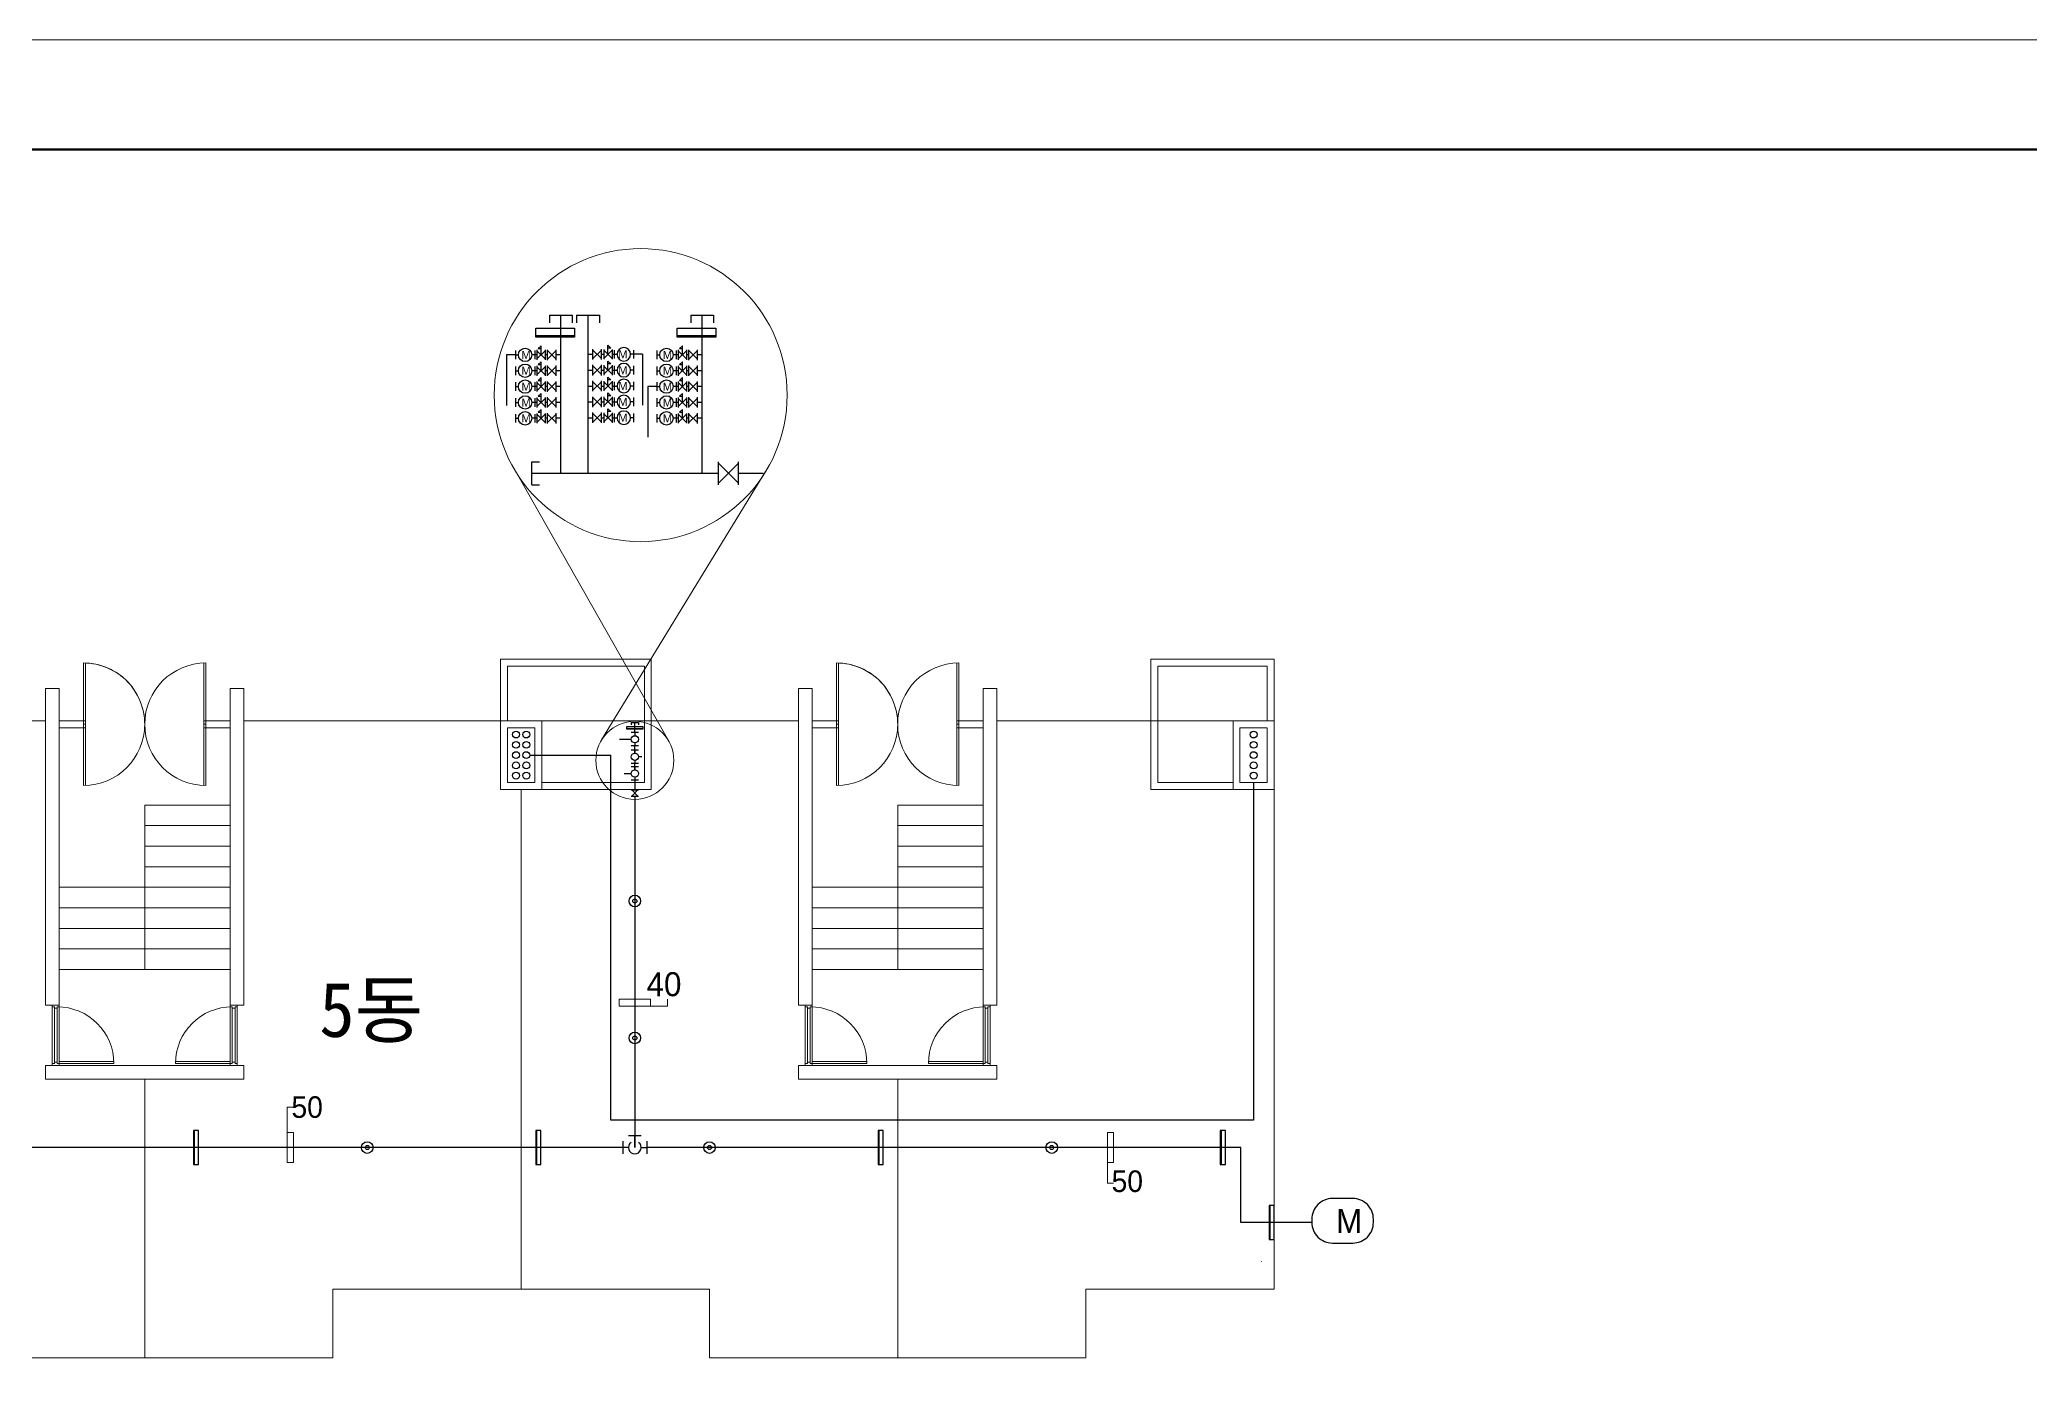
# Model space of a CAD drawing. Header units: millimetres. Extents: x 77978 to 1977917, y -128530 to 383426.
# Drawn here: x 903963 to 933025, y 109642 to 129213 of the extents above; entities that cross this region are included whole.
import ezdxf

# ---------------------------------------------------------------- set-up
doc = ezdxf.new("R2010")
doc.units = ezdxf.units.MM
doc.header["$LTSCALE"] = 20
doc.layers.get('0').update_dxf_attribs({"lineweight": 0})
for name, color, linetype, lineweight in [('PIPE(급수)', 3, 'Continuous', 30), ('WID', 6, 'Continuous', 0), ('건축선', 7, 'Continuous', 0), ('급수', 3, 'Continuous', 30), ('치수선', 1, 'Continuous', 0), ('해칭선', 5, 'Continuous', 0)]:
    doc.layers.add(name, color=color, linetype=linetype, lineweight=lineweight)
for name, color, linetype in [('TEXT', 2, 'Continuous'), ('가데', 2, 'Continuous'), ('급수부품', 2, 'Continuous')]:
    doc.layers.add(name, color=color, linetype=linetype)
doc.styles.add('굴림700', font='gulim.ttc', dxfattribs={"height": 700})
doc.styles.add('굴림800', font='', dxfattribs={"height": 800})
doc.styles.add('수도공사', font='malgun.ttf', dxfattribs={"height": 300})
doc.styles.get('굴림800').set_extended_font_data('GulimChe')

# ---------------------------------------------------------------- blocks, each defined once
blk = doc.blocks.new('A$C0af038e2')
at = {"layer": '급수부품', "color": 2}
for p, q in [((-140, -75), (-140, 75)), ((140, -75), (140, 75)), ((75, -140), (-75, -140))]:
    blk.add_line(p, q, dxfattribs=at)
at = {"layer": '급수부품'}
for p, q in [((-75, 0), (-140, 0)), ((75, 0), (140, 0)), ((0, 0), (0, -140))]:
    blk.add_line(p, q, dxfattribs=at)
blk.add_arc((0, 0), 75, 306.0342, 233.9661, dxfattribs=at)
blk = doc.blocks.new('A$Cf2ca77ac')
at = {"layer": '가데', "color": 1}
blk.add_line((-15, 250), (-15, -250), dxfattribs=at)
at = {"layer": '가데'}
blk.add_lwpolyline([(-75, -250), (0, -250), (0, 250), (-75, 250)], close=True, dxfattribs=at)
blk = doc.blocks.new('A$C79955f8c')
at = {"layer": '가데'}
for radius in [85, 30]:
    blk.add_circle((0, 0), radius, dxfattribs=at)
blk = doc.blocks.new('A$Ce61dc017')
at = {"layer": '급수부품'}
for p, q in [((-75, 65), (75, 65)), ((-75, -65), (75, -65))]:
    blk.add_line(p, q, dxfattribs=at)
at = {"layer": '급수부품', "color": 2}
for p, q in [((-65, -65), (65, 65)), ((-65, 65), (65, -65))]:
    blk.add_line(p, q, dxfattribs=at)
blk = doc.blocks.new('A$Cb09a5c7e')
at = {"layer": '급수부품', "color": 2}
for p, q in [((75, 0), (-75, 0)), ((-75, 0), (-75, -50)), ((75, 0), (75, -50))]:
    blk.add_line(p, q, dxfattribs=at)
blk = doc.blocks.new('G$C777399D7')
at = {"layer": '급수부품'}
for p, q in [((-100, 165), (100, 165)), ((-100, 0), (100, 0)), ((-82.5, 165), (82.5, 165)), ((-82.5, 165), (82.5, 0)), ((82.5, 165), (-82.5, 0)), ((-82.5, 0), (82.5, 0))]:
    blk.add_line(p, q, dxfattribs=at)
blk = doc.blocks.new('G$CA49DD9BD')
at = {"layer": '급수부품'}
for p, q in [((-160, 35), (-160, -35)), ((-160, 0), (-135, 0)), ((0, 0), (-25, 0)), ((0, 35), (0, -35))]:
    blk.add_line(p, q, dxfattribs=at)
blk.add_circle((-80, 0), 55, dxfattribs=at)
blk = doc.blocks.new('A$Cee755bb0')
at = {"layer": '급수부품'}
for p, q in [((0, 319), (0, -319)), ((524, -262), (0, 262)), ((0, -262), (524, 262)), ((524, 319), (524, -319))]:
    blk.add_line(p, q, dxfattribs=at)
at = {"layer": '급수부품', "linetype": 'Continuous'}
for p, q in [((262, 579), (441, 400)), ((262, 0), (262, 579)), ((441, 400), (262, 400))]:
    blk.add_line(p, q, dxfattribs=at)
blk = doc.blocks.new('상수도 도각-다중')
at = {"lineweight": 100}
blk.add_line((123000, 86100), (3000, 86100), dxfattribs=at)
blk.add_lwpolyline([(0, 0), (126000, 0), (126000, 89100), (0, 89100)], close=True)

msp = doc.modelspace()

# ---------------------------------------------------------------- linework, layer by layer
for p, q in [((913150.5, 118974.1), (910880.5, 122967.4)), ((914566, 122908.4), (912169.1, 118989.8)), ((912795.1, 119269.1), (912795.1, 120069.1)), ((920295.1, 119269.1), (920295.1, 120069.1)), ((904045.1, 119739.1), (904245.1, 119739.1)), ((906745.1, 119739.1), (906945.1, 119739.1)), ((915045.1, 119739.1), (915245.1, 119739.1)), ((917745.1, 119739.1), (917945.1, 119739.1)), ((895745.1, 119269.1), (904045.1, 119269.1)), ((906945.1, 119269.1), (915045.1, 119269.1)), ((912795.1, 119269.1), (912795.1, 118369.1)), ((912895.1, 119269.1), (912895.1, 118269.1)), ((917945.1, 119269.1), (921995.1, 119269.1)), ((920195.1, 119269.1), (920195.1, 118269.1)), ((920295.1, 119269.1), (920295.1, 118369.1)), ((921995.1, 119269.1), (921995.1, 110969.1)), ((911295.1, 118369.1), (912795.1, 118369.1)), ((921395.1, 118369.1), (920295.1, 118369.1)), ((905495.1, 115639.1), (905495.1, 118039.1)), ((905495.1, 115639.1), (905495.1, 118039.1)), ((910995.1, 110969.1), (910995.1, 118269.1)), ((911295.1, 118269.1), (912895.1, 118269.1)), ((916495.1, 115639.1), (916495.1, 118039.1)), ((916495.1, 115639.1), (916495.1, 118039.1)), ((921395.1, 118269.1), (920195.1, 118269.1)), ((905495.1, 109969.1), (905495.1, 114039.1)), ((916495.1, 109969.1), (916495.1, 114039.1)), ((913745.1, 110969.1), (908245.1, 110969.1)), ((908245.1, 110969.1), (908245.1, 109969.1)), ((913745.1, 109969.1), (913745.1, 110969.1)), ((921995.1, 110969.1), (919245.1, 110969.1)), ((919245.1, 110969.1), (919245.1, 109969.1)), ((908245.1, 109969.1), (902745.1, 109969.1)), ((919245.1, 109969.1), (913745.1, 109969.1))]:
    msp.add_line(p, q)
at = {"color": 5}
msp.add_line((910795.1, 119269.1), (912795.1, 119269.1), dxfattribs=at)
for points in [[(912895.1, 120169.1), (910695.1, 120169.1), (910695.1, 119269.1), (912895.1, 119269.1)], [(912795.1, 120069.1), (910795.1, 120069.1), (910795.1, 119269.1), (912795.1, 119269.1)], [(920195.1, 120169.1), (921995.1, 120169.1), (921995.1, 119269.1), (920195.1, 119269.1)], [(920295.1, 120069.1), (921895.1, 120069.1), (921895.1, 119269.1), (920295.1, 119269.1)], [(910695.1, 118269.1), (911295.1, 118269.1), (911295.1, 119269.1), (910695.1, 119269.1)], [(910795.1, 118369.1), (911195.1, 118369.1), (911195.1, 119169.1), (910795.1, 119169.1)], [(921995.1, 118269.1), (921395.1, 118269.1), (921395.1, 119269.1), (921995.1, 119269.1)], [(921895.1, 118369.1), (921495.1, 118369.1), (921495.1, 119169.1), (921895.1, 119169.1)]]:
    msp.add_lwpolyline(points, close=True)
msp.add_circle((912740.7, 124024.9), 2139.7)
at = {"layer": 'PIPE(급수)'}
for p, q in [((911574.9, 122884.5), (911574.9, 125190.9)), ((911972.7, 122884.5), (911972.7, 125190.5)), ((913639.7, 122884.5), (913639.7, 125190.9)), ((910910.4, 124612.8), (910779.1, 124612.8)), ((910779.1, 124612.8), (910779.1, 123872.4)), ((912768.5, 124621.4), (912637.2, 124621.4)), ((912768.5, 124621.4), (912768.5, 123880.9)), ((912975.2, 124149.6), (912843.9, 124149.6)), ((912843.9, 124149.6), (912843.9, 123409.1))]:
    msp.add_line(p, q, dxfattribs=at)
at = {"layer": 'WID'}
for p, q in [((904600.1, 119219.1), (904600.1, 120114.1)), ((904630.1, 119219.1), (904630.1, 120113.6)), ((906360.1, 119219.1), (906360.1, 120113.6)), ((906360.1, 119269.1), (906360.1, 120109.7)), ((906390.1, 119219.1), (906390.1, 120114.1)), ((906390.1, 119219.1), (906390.1, 120110.3)), ((915600.1, 119219.1), (915600.1, 120114.1)), ((915630.1, 119219.1), (915630.1, 120113.6)), ((917360.1, 119219.1), (917360.1, 120113.6)), ((917360.1, 119269.1), (917360.1, 120109.7)), ((917390.1, 119219.1), (917390.1, 120114.1)), ((917390.1, 119219.1), (917390.1, 120110.3)), ((904245.1, 119269.1), (904630.1, 119269.1)), ((904245.1, 119169.1), (904630.1, 119169.1)), ((904575.1, 119269.1), (904600.1, 119269.1)), ((904600.1, 119169.1), (904575.1, 119169.1)), ((904575.1, 119169.1), (904600.1, 119169.1)), ((904600.1, 119269.1), (904600.1, 119169.1)), ((904630.1, 119269.1), (904600.1, 119269.1)), ((904630.1, 119219.1), (904600.1, 119219.1)), ((904600.1, 119219.1), (904600.1, 118324.1)), ((904630.1, 119169.1), (904600.1, 119169.1)), ((904630.1, 119219.1), (904630.1, 118324.6)), ((906360.1, 119269.1), (906745.1, 119269.1)), ((906390.1, 119269.1), (906360.1, 119269.1)), ((906360.1, 119219.1), (906390.1, 119219.1)), ((906360.1, 119219.1), (906360.1, 118324.6)), ((906360.1, 119219.1), (906390.1, 119219.1)), ((906360.1, 119169.1), (906745.1, 119169.1)), ((906360.1, 119169.1), (906390.1, 119169.1)), ((906390.1, 119269.1), (906390.1, 119169.1)), ((906415.1, 119269.1), (906390.1, 119269.1)), ((906390.1, 119269.1), (906390.1, 119169.1)), ((906390.1, 119219.1), (906390.1, 118324.1)), ((906390.1, 119169.1), (906415.1, 119169.1)), ((915245.1, 119269.1), (915630.1, 119269.1)), ((915245.1, 119169.1), (915630.1, 119169.1)), ((915575.1, 119269.1), (915600.1, 119269.1)), ((915600.1, 119169.1), (915575.1, 119169.1)), ((915575.1, 119169.1), (915600.1, 119169.1)), ((915600.1, 119269.1), (915600.1, 119169.1)), ((915630.1, 119269.1), (915600.1, 119269.1)), ((915630.1, 119219.1), (915600.1, 119219.1)), ((915600.1, 119219.1), (915600.1, 118324.1)), ((915630.1, 119169.1), (915600.1, 119169.1)), ((915630.1, 119219.1), (915630.1, 118324.6)), ((917360.1, 119269.1), (917745.1, 119269.1)), ((917390.1, 119269.1), (917360.1, 119269.1)), ((917360.1, 119219.1), (917390.1, 119219.1)), ((917360.1, 119219.1), (917360.1, 118324.6)), ((917360.1, 119219.1), (917390.1, 119219.1)), ((917360.1, 119169.1), (917745.1, 119169.1)), ((917360.1, 119169.1), (917390.1, 119169.1)), ((917390.1, 119269.1), (917390.1, 119169.1)), ((917415.1, 119269.1), (917390.1, 119269.1)), ((917390.1, 119269.1), (917390.1, 119169.1)), ((917390.1, 119219.1), (917390.1, 118324.1)), ((917390.1, 119169.1), (917415.1, 119169.1)), ((904245.1, 115119.1), (904145.1, 115119.1)), ((904145.1, 115119.1), (904145.1, 115094.1)), ((904245.1, 115119.1), (904145.1, 115119.1)), ((904145.1, 115094.1), (904145.1, 114294.1)), ((904145.1, 115094.1), (904175.6, 115094.1)), ((904175.6, 115094.1), (904175.6, 114284.1)), ((904175.6, 115094.1), (904175.6, 115074.1)), ((904215.6, 115094.1), (904245.1, 115094.1)), ((904215.6, 115094.1), (904215.6, 114264.1)), ((904245.1, 115094.1), (904245.1, 115119.1)), ((904245.1, 114264.1), (904245.1, 115094.1)), ((906745.1, 115119.1), (906845.1, 115119.1)), ((906745.1, 115119.1), (906845.1, 115119.1)), ((906745.1, 115119.1), (906845.1, 115119.1)), ((906745.1, 115094.1), (906745.1, 115119.1)), ((906745.1, 115119.1), (906845.1, 115119.1)), ((906774.5, 115094.1), (906745.1, 115094.1)), ((906745.1, 114264.1), (906745.1, 115094.1)), ((906774.5, 115094.1), (906774.5, 114264.1)), ((906814.5, 115094.1), (906814.5, 114284.1)), ((906845.1, 115094.1), (906814.5, 115094.1)), ((906814.5, 115094.1), (906814.5, 115074.1)), ((906845.1, 115119.1), (906845.1, 115094.1)), ((906845.1, 115094.1), (906845.1, 114294.1)), ((915245.1, 115119.1), (915145.1, 115119.1)), ((915145.1, 115119.1), (915145.1, 115094.1)), ((915245.1, 115119.1), (915145.1, 115119.1)), ((915145.1, 115094.1), (915145.1, 114294.1)), ((915145.1, 115094.1), (915175.6, 115094.1)), ((915175.6, 115094.1), (915175.6, 114284.1)), ((915175.6, 115094.1), (915175.6, 115074.1)), ((915215.6, 115094.1), (915245.1, 115094.1)), ((915215.6, 115094.1), (915215.6, 114264.1)), ((915245.1, 115094.1), (915245.1, 115119.1)), ((915245.1, 114264.1), (915245.1, 115094.1)), ((917745.1, 115119.1), (917845.1, 115119.1)), ((917745.1, 115119.1), (917845.1, 115119.1)), ((917745.1, 115119.1), (917845.1, 115119.1)), ((917745.1, 115094.1), (917745.1, 115119.1)), ((917745.1, 115119.1), (917845.1, 115119.1)), ((917774.5, 115094.1), (917745.1, 115094.1)), ((917745.1, 114264.1), (917745.1, 115094.1)), ((917774.5, 115094.1), (917774.5, 114264.1)), ((917814.5, 115094.1), (917814.5, 114284.1)), ((917845.1, 115094.1), (917814.5, 115094.1)), ((917814.5, 115094.1), (917814.5, 115074.1)), ((917845.1, 115119.1), (917845.1, 115094.1)), ((917845.1, 115094.1), (917845.1, 114294.1)), ((904175.6, 115074.1), (904215.6, 115074.1)), ((906814.5, 115074.1), (906774.5, 115074.1)), ((915175.6, 115074.1), (915215.6, 115074.1)), ((917814.5, 115074.1), (917774.5, 115074.1)), ((904145.1, 114294.1), (904145.1, 114264.1)), ((904145.1, 114264.1), (904145.1, 114239.1)), ((904175.6, 114264.1), (904145.1, 114264.1)), ((904145.1, 114239.1), (904245.1, 114239.1)), ((904175.6, 114284.1), (904175.6, 114264.1)), ((904215.6, 114284.1), (904175.6, 114284.1)), ((904215.6, 114264.1), (904245.1, 114264.1)), ((904245.1, 114294.1), (905045, 114294.1)), ((904245.1, 114264.1), (905045.6, 114264.1)), ((904245.1, 114239.1), (904245.1, 114264.1)), ((906745.1, 114264.1), (905944.5, 114264.1)), ((906745.1, 114294.1), (905945.1, 114294.1)), ((906745.1, 114239.1), (906745.1, 114264.1)), ((906774.5, 114264.1), (906745.1, 114264.1)), ((906845.1, 114239.1), (906745.1, 114239.1)), ((906774.5, 114284.1), (906814.5, 114284.1)), ((906814.5, 114284.1), (906814.5, 114264.1)), ((906814.5, 114264.1), (906845.1, 114264.1)), ((906845.1, 114294.1), (906845.1, 114264.1)), ((906845.1, 114264.1), (906845.1, 114239.1)), ((915145.1, 114294.1), (915145.1, 114264.1)), ((915145.1, 114264.1), (915145.1, 114239.1)), ((915175.6, 114264.1), (915145.1, 114264.1)), ((915145.1, 114239.1), (915245.1, 114239.1)), ((915175.6, 114284.1), (915175.6, 114264.1)), ((915215.6, 114284.1), (915175.6, 114284.1)), ((915215.6, 114264.1), (915245.1, 114264.1)), ((915245.1, 114294.1), (916045, 114294.1)), ((915245.1, 114264.1), (916045.6, 114264.1)), ((915245.1, 114239.1), (915245.1, 114264.1)), ((917745.1, 114264.1), (916944.5, 114264.1)), ((917745.1, 114294.1), (916945.1, 114294.1)), ((917745.1, 114239.1), (917745.1, 114264.1)), ((917774.5, 114264.1), (917745.1, 114264.1)), ((917845.1, 114239.1), (917745.1, 114239.1)), ((917774.5, 114284.1), (917814.5, 114284.1)), ((917814.5, 114284.1), (917814.5, 114264.1)), ((917814.5, 114264.1), (917845.1, 114264.1)), ((917845.1, 114294.1), (917845.1, 114264.1)), ((917845.1, 114264.1), (917845.1, 114239.1))]:
    msp.add_line(p, q, dxfattribs=at)
for centre, radius, start, end in [((904600.1, 119219.1), 895, 356.79745, 90), ((904600.1, 119219.1), 895, 270, 90), ((906390.1, 119219.1), 895, 90, 270), ((915600.1, 119219.1), 895, 356.79745, 90), ((915600.1, 119219.1), 895, 270, 90), ((917390.1, 119219.1), 895, 90, 270), ((904215.6, 114264.1), 830, 0, 90), ((906774.5, 114264.1), 830, 90, 180), ((915215.6, 114264.1), 830, 0, 90), ((917774.5, 114264.1), 830, 90, 180)]:
    msp.add_arc(centre, radius, start, end, dxfattribs=at)
at = {"layer": '가데', "color": 1}
for p, q in [((911206.9, 124897.2), (911775.8, 124896.3)), ((913271.7, 124897.2), (913840.6, 124896.3)), ((912539.4, 119155.3), (912770.7, 119155))]:
    msp.add_line(p, q, dxfattribs=at)
at = {"layer": '가데'}
for points in [[(911775.8, 125003.3), (911775.8, 124869.6), (911206.9, 124870.5), (911206.9, 125003.3)], [(913840.6, 125003.3), (913840.6, 124869.6), (913271.7, 124870.5), (913271.7, 125003.3)], [(912770.7, 119188.6), (912770.7, 119146.6), (912539.4, 119146.9), (912539.4, 119188.6)]]:
    msp.add_lwpolyline(points, close=True, dxfattribs=at)
at = {"layer": '건축선'}
for p, q in [((904245.1, 119739.1), (904245.1, 115119.1)), ((906745.1, 115119.1), (906745.1, 119739.1)), ((915245.1, 119739.1), (915245.1, 115119.1)), ((917745.1, 115119.1), (917745.1, 119739.1)), ((905495.1, 118039.1), (906745.1, 118039.1)), ((905495.1, 118039.1), (905495.1, 115639.1)), ((916495.1, 118039.1), (917745.1, 118039.1)), ((916495.1, 118039.1), (916495.1, 115639.1)), ((905495.1, 117739.1), (906745.1, 117739.1)), ((916495.1, 117739.1), (917745.1, 117739.1)), ((905495.1, 117439.1), (906745.1, 117439.1)), ((916495.1, 117439.1), (917745.1, 117439.1)), ((905495.1, 117139.1), (906745.1, 117139.1)), ((916495.1, 117139.1), (917745.1, 117139.1)), ((904245.1, 116839.1), (906745.1, 116839.1)), ((915245.1, 116839.1), (917745.1, 116839.1)), ((904245.1, 116539.1), (906745.1, 116539.1)), ((915245.1, 116539.1), (917745.1, 116539.1)), ((904245.1, 116239.1), (906745.1, 116239.1)), ((915245.1, 116239.1), (917745.1, 116239.1)), ((904245.1, 115939.1), (906745.1, 115939.1)), ((915245.1, 115939.1), (917745.1, 115939.1)), ((904245.1, 115639.1), (906745.1, 115639.1)), ((915245.1, 115639.1), (917745.1, 115639.1)), ((904245.1, 115119.1), (904045.1, 115119.1)), ((904245.1, 115119.1), (904045.1, 115119.1)), ((906745.1, 115119.1), (906945.1, 115119.1)), ((906745.1, 115119.1), (906945.1, 115119.1)), ((915245.1, 115119.1), (915045.1, 115119.1)), ((915245.1, 115119.1), (915045.1, 115119.1)), ((917745.1, 115119.1), (917945.1, 115119.1)), ((917745.1, 115119.1), (917945.1, 115119.1)), ((904045.1, 114239.1), (904045.1, 114039.1)), ((904045.1, 114239.1), (906945.1, 114239.1)), ((906945.1, 114039.1), (906945.1, 114239.1)), ((915045.1, 114239.1), (915045.1, 114039.1)), ((915045.1, 114239.1), (917945.1, 114239.1)), ((917945.1, 114039.1), (917945.1, 114239.1)), ((904045.1, 114039.1), (905495.1, 114039.1)), ((905495.1, 114039.1), (906945.1, 114039.1)), ((915045.1, 114039.1), (916495.1, 114039.1)), ((916495.1, 114039.1), (917945.1, 114039.1))]:
    msp.add_line(p, q, dxfattribs=at)
for points in [[(904045.1, 115119.1), (904045.1, 119739.1)], [(906945.1, 119739.1), (906945.1, 119479.1), (906945.1, 115119.1)], [(915045.1, 115119.1), (915045.1, 119739.1)], [(917945.1, 119739.1), (917945.1, 119479.1), (917945.1, 115119.1)]]:
    msp.add_lwpolyline(points, dxfattribs=at)
msp.add_circle((912655.2, 118692.5), 569.8, dxfattribs=at)
at = {"layer": '급수'}
for p, q in [((911225.5, 124612.8), (911195.5, 124612.8)), ((911379.5, 124612.9), (911344.2, 124612.9)), ((911574.9, 124612.9), (911504.5, 124612.9)), ((911972.7, 124621.4), (912043.1, 124621.4)), ((911972.7, 124389.8), (912043.1, 124389.8)), ((912168.1, 124621.4), (912203.4, 124621.4)), ((912168.1, 124389.8), (912203.4, 124389.8)), ((912322.1, 124621.4), (912352.1, 124621.4)), ((912322.1, 124389.8), (912352.1, 124389.8)), ((912768.5, 124621.4), (912768.5, 124621.4)), ((913290.3, 124612.8), (913260.3, 124612.8)), ((913444.3, 124612.9), (913409, 124612.9)), ((913639.7, 124612.9), (913569.3, 124612.9)), ((911225.5, 124381.2), (911195.5, 124381.2)), ((911225.5, 124149.6), (911195.5, 124149.6)), ((911379.5, 124381.2), (911344.2, 124381.2)), ((911379.5, 124149.6), (911344.2, 124149.6)), ((911574.9, 124381.2), (911504.5, 124381.2)), ((911574.9, 124149.6), (911504.5, 124149.6)), ((911972.7, 124158.2), (912043.1, 124158.2)), ((912168.1, 124158.2), (912203.4, 124158.2)), ((912322.1, 124158.1), (912352.1, 124158.1)), ((913290.3, 124381.2), (913260.3, 124381.2)), ((913290.3, 124149.6), (913260.3, 124149.6)), ((913444.3, 124381.2), (913409, 124381.2)), ((913444.3, 124149.6), (913409, 124149.6)), ((913639.7, 124381.2), (913569.3, 124381.2)), ((913639.7, 124149.6), (913569.3, 124149.6)), ((911225.5, 123917.9), (911195.5, 123917.9)), ((911379.5, 123918), (911344.2, 123918)), ((911574.9, 123918), (911504.5, 123918)), ((911972.7, 123926.5), (912043.1, 123926.5)), ((912168.1, 123926.5), (912203.4, 123926.5)), ((912322.1, 123926.5), (912352.1, 123926.5)), ((913290.3, 123917.9), (913260.3, 123917.9)), ((913444.3, 123918), (913409, 123918)), ((913639.7, 123918), (913569.3, 123918)), ((911225.5, 123686.3), (911195.5, 123686.3)), ((911379.5, 123686.3), (911344.2, 123686.3)), ((911574.9, 123686.3), (911504.5, 123686.3)), ((911972.7, 123694.9), (912043.1, 123694.9)), ((912168.1, 123694.9), (912203.4, 123694.9)), ((912322.1, 123694.9), (912352.1, 123694.9)), ((913290.3, 123686.3), (913260.3, 123686.3)), ((913444.3, 123686.3), (913409, 123686.3)), ((913639.7, 123686.3), (913569.3, 123686.3)), ((911151.4, 122884.5), (913880.1, 122884.5)), ((914169.6, 122884.5), (914532.1, 122884.5)), ((912655.2, 119097.8), (912655.2, 119246.6)), ((912430.1, 118999.9), (912602.5, 118999.9)), ((912655.2, 118797.7), (912655.2, 118902)), ((911120.1, 118769.1), (912303.7, 118769.1)), ((912303.7, 113437.3), (912303.7, 118769.1)), ((912655.2, 118552.9), (912655.2, 118649.3)), ((912655.2, 118552.9), (912655.2, 118647.2)), ((912756.9, 118745), (912707.8, 118745)), ((912501.7, 118500.3), (912602.5, 118500.3)), ((912655.2, 118413.1), (912655.2, 118259.6)), ((921695.1, 118369.1), (921695.1, 113437.3)), ((912655.2, 118214.1), (912655.2, 118214.1)), ((912655.2, 118168.6), (912655.2, 113039.1)), ((921695.1, 113437.3), (912303.7, 113437.3)), ((912480.2, 113039.1), (901830.2, 113039.1)), ((921508.6, 113039.1), (921208.6, 113039.1)), ((921508.6, 111944.1), (921508.6, 113039.1)), ((922545.1, 111944.1), (921508.6, 111944.1))]:
    msp.add_line(p, q, dxfattribs=at)
msp.add_lwpolyline([(921508.6, 113039.1), (920278.1, 113039.1), (912830.2, 113039.1)], dxfattribs=at)
msp.add_lwpolyline([(923145.1, 112294.1), (922845.1, 112294.1, 0.4142136), (922545.1, 111994.1), (922545.1, 111944.1, 0.4142136), (922845.1, 111644.1), (923145.1, 111644.1, 0.4142136), (923445.1, 111944.1), (923445.1, 111994.1, 0.4142136)], format="xyb", close=True, dxfattribs=at)
for centre in [(910920.1, 119069.1), (910920.1, 118919.1), (911070.1, 119069.1), (911070.1, 118919.1), (921695.1, 119069.1), (921695.1, 118919.1), (910920.1, 118769.1), (910920.1, 118619.1), (911070.1, 118769.1), (911070.1, 118619.1), (921695.1, 118769.1), (921695.1, 118619.1), (910920.1, 118469.1), (911070.1, 118469.1), (921695.1, 118469.1)]:
    msp.add_circle(centre, 50, dxfattribs=at)
at = {"layer": '급수부품', "color": 2}
for p, q in [((912707.7, 119097.8), (912602.7, 119097.8)), ((912707.7, 118902), (912602.7, 118902)), ((912707.7, 118843), (912602.7, 118843)), ((912707.7, 118647.2), (912602.7, 118647.2)), ((912707.7, 118598.2), (912602.7, 118598.2)), ((912707.7, 118402.4), (912602.7, 118402.4))]:
    msp.add_line(p, q, dxfattribs=at)
at = {"layer": '급수부품'}
for p, q in [((912655.2, 119097.8), (912655.1, 119052.5)), ((912655.2, 118947.4), (912655.1, 118902)), ((912655.2, 118598.2), (912655.1, 118552.9)), ((912655.2, 118843), (912655.2, 118797.7)), ((912655.2, 118692.5), (912655.2, 118647.2)), ((912655.2, 118447.8), (912655.1, 118402.4))]:
    msp.add_line(p, q, dxfattribs=at)
for centre in [(912655.2, 118999.9), (912655.2, 118745), (912655.2, 118500.3)]:
    msp.add_circle(centre, 52.6, dxfattribs=at)
at = {"layer": '치수선'}
for p, q in [((912426.9, 115103.9), (912426.9, 115203.9)), ((912426.9, 115203.9), (912883.4, 115203.9)), ((912426.9, 115103.9), (912883.4, 115103.9)), ((912883.4, 115203.9), (912883.4, 115103.9)), ((912883.4, 115103.9), (913133.4, 115103.9)), ((913133.4, 115203.9), (913133.4, 115103.9)), ((907577.1, 113628.7), (907577.1, 113259.4)), ((907667.1, 113628.7), (907577.1, 113628.7)), ((907577.1, 113259.4), (907577.1, 112818.8)), ((907577.1, 113259.4), (907667.1, 113259.4)), ((907667.1, 113259.4), (907667.1, 112818.8)), ((919558.1, 113259.4), (919558.1, 112818.8)), ((919558.1, 113259.4), (919648.1, 113259.4)), ((919648.1, 113259.4), (919648.1, 112818.8)), ((907667.1, 112818.8), (907577.1, 112818.8)), ((919648.1, 112818.8), (919558.1, 112818.8)), ((919558.1, 112818.8), (919558.1, 112516.8)), ((919648.1, 112516.8), (919558.1, 112516.8))]:
    msp.add_line(p, q, dxfattribs=at)
at = {"layer": '해칭선', "linetype": 'Continuous', "transparency": 33554687}
msp.add_line((921807.5, 111375.4), (921807.7, 111375.5), dxfattribs=at)

# ---------------------------------------------------------------- block references
at = {"color": 0, "xscale": 0.5333333333333332, "yscale": 0.5333333333333332, "zscale": 0.5333333333333332}
msp.add_blockref('상수도 도각-다중', (875296.9, 81693.2), dxfattribs=at)
at = {"layer": 'PIPE(급수)'}
for p, xscale, yscale, zscale in [((911574.9, 125190.9), -2.227272725, 2.227272725, 2.227272725), ((911972.7, 125190.5), -2.227272725, 2.227272725, 2.227272725), ((913639.7, 125190.9), -2.227272725, 2.227272725, 2.227272725), ((912655.2, 119246.6), -0.7000000000000001, 0.7000000000000001, 0.7000000000000001)]:
    msp.add_blockref('A$Cb09a5c7e', p, dxfattribs=dict(at, xscale=xscale, yscale=yscale, zscale=zscale))
for name, p, xscale, yscale, zscale, rotation in [('A$Cb09a5c7e', (911151.4, 122884.5), -2.227272725, 2.227272725, 2.227272725, 89.99999999999974), ('A$Ce61dc017', (914024.8, 122884.5), -2.227272725, 2.227272725, 2.227272725, 270), ('A$Ce61dc017', (912655.2, 118214.1), -0.7000000000000001, 0.7000000000000001, 0.7000000000000001, 180)]:
    msp.add_blockref(name, p, dxfattribs=dict(at, xscale=xscale, yscale=yscale, zscale=zscale, rotation=rotation))
at = {"layer": '가데'}
for p in [(912655.2, 116639.1), (912655.2, 114639.1), (908746.1, 113039.1), (913746.1, 113039.1), (918746.1, 113039.1)]:
    msp.add_blockref('A$C79955f8c', p, dxfattribs=at)
at = {"layer": '가데', "rotation": 180}
for p in [(906208.6, 113039.1), (911208.6, 113039.1), (916208.6, 113039.1), (921208.6, 113039.1), (921920.1, 111944.1)]:
    msp.add_blockref('A$Cf2ca77ac', p, dxfattribs=at)
at = {"layer": '급수부품'}
for name, p, xscale, yscale, zscale, rotation in [('G$CA49DD9BD', (911195.5, 124612.8), 1.781818179999999, 1.78181818, 1.78181818, 0.000137229028932234), ('A$Cee755bb0', (911344.2, 124612.9), -0.2266666668336514, 0.2266666668336516, 0.2266666668336517, 0.01390590346156414), ('G$C777399D7', (911504.5, 124612.9), 0.7572727264999998, 0.7572727264999999, 0.7572727265, 90.00013722902895), ('G$C777399D7', (912043.1, 124621.4), -0.7572727264999998, 0.7572727264999999, 0.7572727265, 269.999862770971), ('A$Cee755bb0', (912203.4, 124621.4), 0.2266666668336514, 0.2266666668336516, 0.2266666668336517, 359.9860940965385), ('G$CA49DD9BD', (912352.1, 124621.4), -1.781818179999999, 1.78181818, 1.78181818, 359.999862770971), ('G$CA49DD9BD', (913260.3, 124612.8), 1.781818179999999, 1.78181818, 1.78181818, 0.000137229028932234), ('A$Cee755bb0', (913409, 124612.9), -0.2266666668336514, 0.2266666668336516, 0.2266666668336517, 0.01390590346156414), ('G$C777399D7', (913569.3, 124612.9), 0.7572727264999998, 0.7572727264999999, 0.7572727265, 90.00013722902895), ('G$CA49DD9BD', (911195.5, 124381.2), 1.781818179999999, 1.78181818, 1.78181818, 0.000137229028932234), ('A$Cee755bb0', (911344.2, 124381.2), -0.2266666668336514, 0.2266666668336516, 0.2266666668336517, 0.01390590346156414), ('G$C777399D7', (911504.5, 124381.2), 0.7572727264999998, 0.7572727264999999, 0.7572727265, 90.00013722902895), ('G$C777399D7', (912043.1, 124389.8), -0.7572727265, 0.7572727265, 0.7572727265, 270), ('A$Cee755bb0', (912203.4, 124389.8), 0.2266666668336514, 0.2266666668336516, 0.2266666668336517, 359.9860940965385), ('G$CA49DD9BD', (912352.1, 124389.8), -1.781818179999999, 1.78181818, 1.78181818, 359.999862770971), ('G$CA49DD9BD', (913260.3, 124381.2), 1.781818179999999, 1.78181818, 1.78181818, 0.000137229028932234), ('A$Cee755bb0', (913409, 124381.2), -0.2266666668336514, 0.2266666668336516, 0.2266666668336517, 0.01390590346156414), ('G$C777399D7', (913569.3, 124381.2), 0.7572727264999998, 0.7572727264999999, 0.7572727265, 90.00013722902895), ('G$CA49DD9BD', (911195.5, 124149.6), 1.781818179999999, 1.78181818, 1.78181818, 0.000137229028932234), ('A$Cee755bb0', (911344.2, 124149.6), -0.2266666668336514, 0.2266666668336516, 0.2266666668336517, 0.01390590346156414), ('G$C777399D7', (911504.5, 124149.6), 0.7572727264999998, 0.7572727264999999, 0.7572727265, 90.00013722902895), ('G$C777399D7', (912043.1, 124158.2), -0.7572727265, 0.7572727265, 0.7572727265, 270), ('A$Cee755bb0', (912203.4, 124158.2), 0.2266666668336514, 0.2266666668336516, 0.2266666668336517, 359.9860940965385), ('G$CA49DD9BD', (912352.1, 124158.1), -1.781818179999999, 1.78181818, 1.78181818, 359.999862770971), ('G$CA49DD9BD', (913260.3, 124149.6), 1.781818179999999, 1.78181818, 1.78181818, 0.000137229028932234), ('A$Cee755bb0', (913409, 124149.6), -0.2266666668336514, 0.2266666668336516, 0.2266666668336517, 0.01390590346156414), ('G$C777399D7', (913569.3, 124149.6), 0.7572727264999998, 0.7572727264999999, 0.7572727265, 90.00013722902895), ('G$CA49DD9BD', (911195.5, 123917.9), 1.781818179999999, 1.78181818, 1.78181818, 0.000137229028932234), ('A$Cee755bb0', (911344.2, 123918), -0.2266666668336514, 0.2266666668336516, 0.2266666668336517, 0.01390590346156414), ('A$Cee755bb0', (911344.2, 123686.3), -0.2266666668336514, 0.2266666668336516, 0.2266666668336517, 0.01390590346156414), ('G$C777399D7', (911504.5, 123918), 0.7572727264999998, 0.7572727264999999, 0.7572727265, 90.00013722902895), ('G$C777399D7', (912043.1, 123926.5), -0.7572727265, 0.7572727265, 0.7572727265, 270), ('A$Cee755bb0', (912203.4, 123926.5), 0.2266666668336514, 0.2266666668336516, 0.2266666668336517, 359.9860940965385), ('A$Cee755bb0', (912203.4, 123694.9), 0.2266666668336514, 0.2266666668336516, 0.2266666668336517, 359.9860940965385), ('G$CA49DD9BD', (912352.1, 123926.5), -1.781818179999999, 1.78181818, 1.78181818, 359.999862770971), ('G$CA49DD9BD', (913260.3, 123917.9), 1.781818179999999, 1.78181818, 1.78181818, 0.000137229028932234), ('A$Cee755bb0', (913409, 123918), -0.2266666668336514, 0.2266666668336516, 0.2266666668336517, 0.01390590346156414), ('A$Cee755bb0', (913409, 123686.3), -0.2266666668336514, 0.2266666668336516, 0.2266666668336517, 0.01390590346156414), ('G$C777399D7', (913569.3, 123918), 0.7572727264999998, 0.7572727264999999, 0.7572727265, 90.00013722902895), ('G$CA49DD9BD', (911195.5, 123686.3), 1.781818179999999, 1.78181818, 1.78181818, 0.000137229028932234), ('G$C777399D7', (911504.5, 123686.3), 0.7572727264999998, 0.7572727264999999, 0.7572727265, 90.00013722902895), ('G$C777399D7', (912043.1, 123694.9), -0.7572727265, 0.7572727265, 0.7572727265, 270), ('G$CA49DD9BD', (912352.1, 123694.9), -1.781818179999999, 1.78181818, 1.78181818, 359.999862770971), ('G$CA49DD9BD', (913260.3, 123686.3), 1.781818179999999, 1.78181818, 1.78181818, 0.000137229028932234), ('G$C777399D7', (913569.3, 123686.3), 0.7572727264999998, 0.7572727264999999, 0.7572727265, 90.00013722902895), ('A$C0af038e2', (912655.2, 113039.1), 1.25, 1.25, 1.25, 180)]:
    msp.add_blockref(name, p, dxfattribs=dict(at, xscale=xscale, yscale=yscale, zscale=zscale, rotation=rotation))

# ---------------------------------------------------------------- texts
at = {"layer": 'TEXT', "insert": (908045.4, 115454.2), "char_height": 800, "width": 2446.681, "attachment_point": 1, "style": '굴림800'}
msp.add_mtext('5동', dxfattribs=at)
at = {"layer": '건축선', "color": 5, "insert": (922899.2, 112140.1), "char_height": 350, "width": 317.577, "attachment_point": 1, "style": '굴림700'}
msp.add_mtext('M', dxfattribs=at)
at = {"layer": '급수부품', "linetype": 'ByBlock', "char_height": 116.9, "style": '수도공사'}
for insert, attachment_point, rotation in [((912550.5, 124679), 3, 359.69643), ((910997.2, 124670.4), 1, 0.30357), ((910997.2, 124438.8), 1, 0.30357), ((912550.5, 124447.3), 3, 359.69643), ((913061.9, 124670.4), 1, 0.30357), ((913061.9, 124438.8), 1, 0.30357), ((910997.2, 124207.1), 1, 0.30357), ((912550.5, 124215.7), 3, 359.69643), ((913061.9, 124207.1), 1, 0.30357), ((910997.2, 123975.5), 1, 0.30357), ((912550.5, 123984), 3, 359.69643), ((913061.9, 123975.5), 1, 0.30357), ((910997.2, 123743.9), 1, 0.30357), ((912550.5, 123752.4), 3, 359.69643), ((913061.9, 123743.9), 1, 0.30357)]:
    msp.add_mtext_dynamic_manual_height_columns('M', width=26.715, gutter_width=128.6, heights=[0], dxfattribs=dict(at, insert=insert, attachment_point=attachment_point, rotation=rotation))
at = {"layer": '치수선', "color": 2, "attachment_point": 3, "style": '굴림700'}
for s, insert, char_height in [('40', (913336.4, 115598.7), 350), ('50', (908097.7, 113787.2), 315), ('50', (920078.8, 112704.6), 315)]:
    msp.add_mtext_dynamic_manual_height_columns(s, width=332.103, gutter_width=2625, heights=[0], dxfattribs=dict(at, insert=insert, char_height=char_height))

doc.saveas('drawing.dxf')
